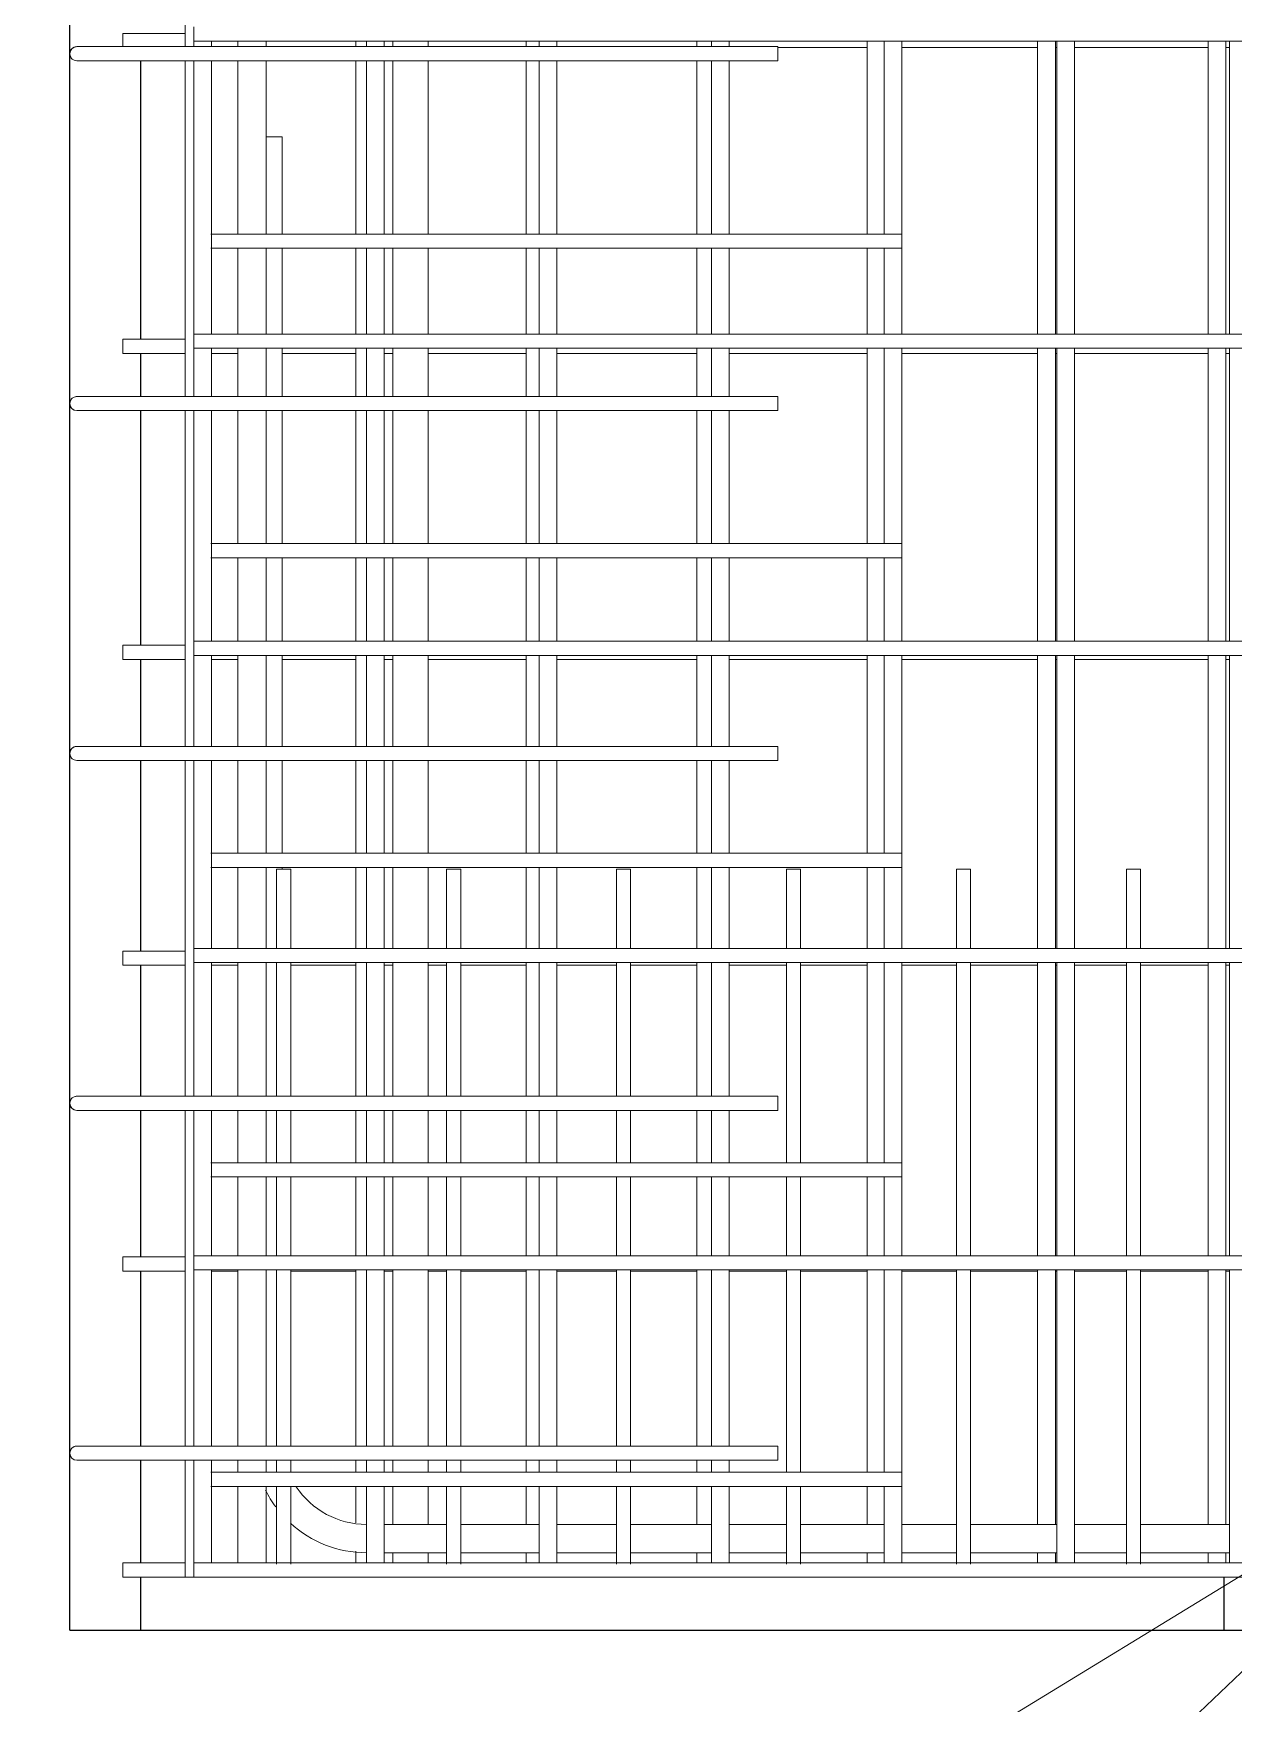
# Model space of a CAD drawing. Header units: millimetres. Extents: x 6744 to 22888, y -3063 to 10037.
# Drawn here: x 10042 to 10720, y -1437 to -493 of the extents above; entities that cross this region are included whole.
import ezdxf

# ---------------------------------------------------------------- set-up
doc = ezdxf.new("R2010")
doc.units = ezdxf.units.MM
for name, color, linetype, lineweight in [('A-WALL', 113, 'Continuous', 25), ('S-RBAR', 171, 'Continuous', 18), ('S-RBAR-IDEN', 171, 'Continuous', 9)]:
    doc.layers.add(name, color=color, linetype=linetype, lineweight=lineweight)

msp = doc.modelspace()

# ---------------------------------------------------------------- linework, layer by layer
at = {"layer": 'A-WALL'}
for p, q in [((10062.56745, -1395), (10062.56745, 7059.95039)), ((10102.56745, -508.33333), (10102.56745, -665.69231)), ((10102.56745, -673.69231), (10102.56745, -698)), ((10102.56745, -706), (10102.56745, -838.51923)), ((10102.56745, -846.51923), (10102.56745, -895.66667)), ((10102.56745, -903.66667), (10102.56745, -1011.34615)), ((10102.56745, -1019.34615), (10102.56745, -1093.33333)), ((10102.56745, -1101.33333), (10102.56745, -1184.17308)), ((10102.56745, -1192.17308), (10102.56745, -1291)), ((10102.56745, -1299), (10102.56745, -1357)), ((10102.56745, -1365), (10102.56745, -1395)), ((10714.5695, -1365), (10714.5695, -1395)), ((10062.56745, -1395), (12318.56745, -1395))]:
    msp.add_line(p, q, dxfattribs=at)
at = {"layer": 'S-RBAR'}
for p, q in [((10127.74785, -500.33333), (10127.74785, -310.66667)), ((10132.56745, -497.21087), (10132.56745, -489.21087)), ((10092.56745, -492.86538), (10127.74785, -492.86538)), ((10092.56745, -500.33333), (10092.56745, -492.86538)), ((10132.56745, -497.21087), (10776.22635, -497.21087)), ((10132.56745, -500.33333), (10132.56745, -497.21087)), ((10142.56745, -500.33333), (10142.56745, -497.21087)), ((10157.56745, -500.33333), (10157.56745, -497.21087)), ((10173.56745, -500.33333), (10173.56745, -497.21087)), ((10224.08401, -500.33333), (10224.08401, -497.21087)), ((10230.11291, -500.33333), (10230.11291, -497.21087)), ((10240.11291, -500.33333), (10240.11291, -497.21087)), ((10244.98686, -500.33333), (10244.98686, -497.21087)), ((10264.98686, -500.33333), (10264.98686, -497.21087)), ((10320.42017, -500.33333), (10320.42017, -497.21087)), ((10327.65836, -500.33333), (10327.65836, -497.21087)), ((10337.65836, -500.33333), (10337.65836, -497.21087)), ((10416.75633, -500.33333), (10416.75633, -497.21087)), ((10425.20382, -500.33333), (10425.20382, -497.21087)), ((10435.20382, -500.33333), (10435.20382, -497.21087)), ((10513.09249, -606.28309), (10513.09249, -497.21087)), ((10522.74927, -606.28309), (10522.74927, -497.21087)), ((10532.74927, -662.7687), (10532.74927, -497.21087)), ((10609.42865, -662.7687), (10609.42865, -497.21087)), ((10619.42865, -662.7687), (10619.42865, -497.21087)), ((10620.29473, -662.7687), (10620.29473, -497.21087)), ((10630.29473, -662.7687), (10630.29473, -497.21087)), ((10705.76481, -662.7687), (10705.76481, -497.21087)), ((10715.76481, -662.7687), (10715.76481, -497.21087)), ((10717.84018, -662.7687), (10717.84018, -497.21087)), ((10066.56541, -500.33333), (10086.56541, -500.33333)), ((10066.56541, -508.33333), (10086.56541, -508.33333)), ((10462.56541, -500.33333), (10086.56541, -500.33333)), ((10462.56541, -508.33333), (10086.56541, -508.33333)), ((10127.74785, -698), (10127.74785, -508.33333)), ((10132.56745, -662.7687), (10132.56745, -508.33333)), ((10142.56745, -662.7687), (10142.56745, -508.33333)), ((10157.56745, -606.28309), (10157.56745, -508.33333)), ((10173.56745, -606.28309), (10173.56745, -508.33333)), ((10224.08401, -606.28309), (10224.08401, -508.33333)), ((10230.11291, -606.28309), (10230.11291, -508.33333)), ((10240.11291, -606.28309), (10240.11291, -508.33333)), ((10244.98686, -606.28309), (10244.98686, -508.33333)), ((10264.98686, -606.28309), (10264.98686, -508.33333)), ((10320.42017, -606.28309), (10320.42017, -508.33333)), ((10327.65836, -606.28309), (10327.65836, -508.33333)), ((10337.65836, -606.28309), (10337.65836, -508.33333)), ((10416.75633, -606.28309), (10416.75633, -508.33333)), ((10425.20382, -606.28309), (10425.20382, -508.33333)), ((10435.20382, -606.28309), (10435.20382, -508.33333)), ((10462.56541, -500.33333), (10462.56541, -508.33333)), ((10462.56541, -500.86538), (10513.09249, -500.86538)), ((10532.74927, -500.86538), (10609.42865, -500.86538)), ((10619.42865, -500.86538), (10620.29473, -500.86538)), ((10630.29473, -500.86538), (10705.76481, -500.86538)), ((10715.76481, -500.86538), (10717.84018, -500.86538)), ((10173.56745, -551.24978), (10182.57813, -551.24978)), ((10182.57813, -551.24978), (10182.57813, -606.28309)), ((10172.62673, -606.28309), (10142.27968, -606.28309)), ((10172.62673, -606.28309), (10532.62673, -606.28309)), ((10532.62673, -614.28309), (10532.62673, -606.28309)), ((10172.62673, -614.28309), (10142.27968, -614.28309)), ((10157.56745, -662.7687), (10157.56745, -614.28309)), ((10172.62673, -614.28309), (10532.62673, -614.28309)), ((10173.56745, -662.7687), (10173.56745, -614.28309)), ((10182.57813, -614.28309), (10182.57813, -662.7687)), ((10224.08401, -662.7687), (10224.08401, -614.28309)), ((10230.11291, -662.7687), (10230.11291, -614.28309)), ((10240.11291, -662.7687), (10240.11291, -614.28309)), ((10244.98686, -662.7687), (10244.98686, -614.28309)), ((10264.98686, -662.7687), (10264.98686, -614.28309)), ((10320.42017, -662.7687), (10320.42017, -614.28309)), ((10327.65836, -662.7687), (10327.65836, -614.28309)), ((10337.65836, -662.7687), (10337.65836, -614.28309)), ((10416.75633, -662.7687), (10416.75633, -614.28309)), ((10425.20382, -662.7687), (10425.20382, -614.28309)), ((10435.20382, -662.7687), (10435.20382, -614.28309)), ((10513.09249, -662.7687), (10513.09249, -614.28309)), ((10522.74927, -662.7687), (10522.74927, -614.28309)), ((10092.56745, -665.69231), (10127.74785, -665.69231)), ((10092.56745, -673.69231), (10092.56745, -665.69231)), ((10132.56745, -662.7687), (10762.80123, -662.7687)), ((10132.56745, -670.7687), (10132.56745, -662.7687)), ((10092.56745, -673.69231), (10127.74785, -673.69231)), ((10132.56745, -670.7687), (10762.80123, -670.7687)), ((10132.56745, -698), (10132.56745, -670.7687)), ((10142.56745, -698), (10142.56745, -670.7687)), ((10142.56745, -673.69231), (10157.56745, -673.69231)), ((10157.56745, -698), (10157.56745, -670.7687)), ((10173.56745, -698), (10173.56745, -670.7687)), ((10182.57813, -670.7687), (10182.57813, -698)), ((10182.57813, -673.69231), (10224.08401, -673.69231)), ((10224.08401, -698), (10224.08401, -670.7687)), ((10230.11291, -698), (10230.11291, -670.7687)), ((10240.11291, -698), (10240.11291, -670.7687)), ((10240.11291, -673.69231), (10244.98686, -673.69231)), ((10244.98686, -698), (10244.98686, -670.7687)), ((10264.98686, -698), (10264.98686, -670.7687)), ((10264.98686, -673.69231), (10320.42017, -673.69231)), ((10320.42017, -698), (10320.42017, -670.7687)), ((10327.65836, -698), (10327.65836, -670.7687)), ((10337.65836, -698), (10337.65836, -670.7687)), ((10337.65836, -673.69231), (10416.75633, -673.69231)), ((10416.75633, -698), (10416.75633, -670.7687)), ((10425.20382, -698), (10425.20382, -670.7687)), ((10435.20382, -698), (10435.20382, -670.7687)), ((10435.20382, -673.69231), (10513.09249, -673.69231)), ((10513.09249, -781.15501), (10513.09249, -670.7687)), ((10522.74927, -781.15501), (10522.74927, -670.7687)), ((10532.74927, -836.32652), (10532.74927, -670.7687)), ((10532.74927, -673.69231), (10609.42865, -673.69231)), ((10609.42865, -836.32652), (10609.42865, -670.7687)), ((10619.42865, -836.32652), (10619.42865, -670.7687)), ((10619.42865, -673.69231), (10620.29473, -673.69231)), ((10620.29473, -836.32652), (10620.29473, -670.7687)), ((10630.29473, -836.32652), (10630.29473, -670.7687)), ((10630.29473, -673.69231), (10705.76481, -673.69231)), ((10705.76481, -836.32652), (10705.76481, -670.7687)), ((10715.76481, -836.32652), (10715.76481, -670.7687)), ((10715.76481, -673.69231), (10717.84018, -673.69231)), ((10717.84018, -836.32652), (10717.84018, -670.7687)), ((10066.56541, -698), (10086.56541, -698)), ((10462.56541, -698), (10086.56541, -698)), ((10462.56541, -698), (10462.56541, -706)), ((10066.56541, -706), (10086.56541, -706)), ((10462.56541, -706), (10086.56541, -706)), ((10127.74785, -895.66667), (10127.74785, -706)), ((10132.56745, -836.32652), (10132.56745, -706)), ((10142.56745, -836.32652), (10142.56745, -706)), ((10157.56745, -781.15501), (10157.56745, -706)), ((10173.56745, -781.15501), (10173.56745, -706)), ((10182.57813, -706), (10182.57813, -781.15501)), ((10224.08401, -781.15501), (10224.08401, -706)), ((10230.11291, -781.15501), (10230.11291, -706)), ((10240.11291, -781.15501), (10240.11291, -706)), ((10244.98686, -781.15501), (10244.98686, -706)), ((10264.98686, -781.15501), (10264.98686, -706)), ((10320.42017, -781.15501), (10320.42017, -706)), ((10327.65836, -781.15501), (10327.65836, -706)), ((10337.65836, -781.15501), (10337.65836, -706)), ((10416.75633, -781.15501), (10416.75633, -706)), ((10425.20382, -781.15501), (10425.20382, -706)), ((10435.20382, -781.15501), (10435.20382, -706)), ((10172.62673, -781.15501), (10142.27968, -781.15501)), ((10172.62673, -781.15501), (10532.62673, -781.15501)), ((10532.62673, -789.15501), (10532.62673, -781.15501)), ((10172.62673, -789.15501), (10142.27968, -789.15501)), ((10157.56745, -836.32652), (10157.56745, -789.15501)), ((10172.62673, -789.15501), (10532.62673, -789.15501)), ((10173.56745, -836.32652), (10173.56745, -789.15501)), ((10182.57813, -789.15501), (10182.57813, -836.32652)), ((10224.08401, -836.32652), (10224.08401, -789.15501)), ((10230.11291, -836.32652), (10230.11291, -789.15501)), ((10240.11291, -836.32652), (10240.11291, -789.15501)), ((10244.98686, -836.32652), (10244.98686, -789.15501)), ((10264.98686, -836.32652), (10264.98686, -789.15501)), ((10320.42017, -836.32652), (10320.42017, -789.15501)), ((10327.65836, -836.32652), (10327.65836, -789.15501)), ((10337.65836, -836.32652), (10337.65836, -789.15501)), ((10416.75633, -836.32652), (10416.75633, -789.15501)), ((10425.20382, -836.32652), (10425.20382, -789.15501)), ((10435.20382, -836.32652), (10435.20382, -789.15501)), ((10513.09249, -836.32652), (10513.09249, -789.15501)), ((10522.74927, -836.32652), (10522.74927, -789.15501)), ((10092.56745, -838.51923), (10127.74785, -838.51923)), ((10092.56745, -846.51923), (10092.56745, -838.51923)), ((10132.56745, -836.32652), (10762.80123, -836.32652)), ((10132.56745, -844.32652), (10132.56745, -836.32652)), ((10092.56745, -846.51923), (10127.74785, -846.51923)), ((10132.56745, -844.32652), (10762.80123, -844.32652)), ((10132.56745, -895.66667), (10132.56745, -844.32652)), ((10142.56745, -895.66667), (10142.56745, -844.32652)), ((10142.56745, -846.51923), (10157.56745, -846.51923)), ((10157.56745, -895.66667), (10157.56745, -844.32652)), ((10173.56745, -895.66667), (10173.56745, -844.32652)), ((10182.57813, -844.32652), (10182.57813, -895.66667)), ((10182.57813, -846.51923), (10224.08401, -846.51923)), ((10224.08401, -895.66667), (10224.08401, -844.32652)), ((10230.11291, -895.66667), (10230.11291, -844.32652)), ((10240.11291, -895.66667), (10240.11291, -844.32652)), ((10240.11291, -846.51923), (10244.98686, -846.51923)), ((10244.98686, -895.66667), (10244.98686, -844.32652)), ((10264.98686, -895.66667), (10264.98686, -844.32652)), ((10264.98686, -846.51923), (10320.42017, -846.51923)), ((10320.42017, -895.66667), (10320.42017, -844.32652)), ((10327.65836, -895.66667), (10327.65836, -844.32652)), ((10337.65836, -895.66667), (10337.65836, -844.32652)), ((10337.65836, -846.51923), (10416.75633, -846.51923)), ((10416.75633, -895.66667), (10416.75633, -844.32652)), ((10425.20382, -895.66667), (10425.20382, -844.32652)), ((10435.20382, -895.66667), (10435.20382, -844.32652)), ((10435.20382, -846.51923), (10513.09249, -846.51923)), ((10513.09249, -956.02692), (10513.09249, -844.32652)), ((10522.74927, -956.02692), (10522.74927, -844.32652)), ((10532.74927, -1009.88435), (10532.74927, -844.32652)), ((10532.74927, -846.51923), (10609.42865, -846.51923)), ((10609.42865, -1009.88435), (10609.42865, -844.32652)), ((10619.42865, -1009.88435), (10619.42865, -844.32652)), ((10619.42865, -846.51923), (10620.29473, -846.51923)), ((10620.29473, -1009.88435), (10620.29473, -844.32652)), ((10630.29473, -1009.88435), (10630.29473, -844.32652)), ((10630.29473, -846.51923), (10705.76481, -846.51923)), ((10705.76481, -1009.88435), (10705.76481, -844.32652)), ((10715.76481, -1009.88435), (10715.76481, -844.32652)), ((10715.76481, -846.51923), (10717.84018, -846.51923)), ((10717.84018, -1009.88435), (10717.84018, -844.32652)), ((10066.56541, -895.66667), (10086.56541, -895.66667)), ((10462.56541, -895.66667), (10086.56541, -895.66667)), ((10462.56541, -895.66667), (10462.56541, -903.66667)), ((10066.56541, -903.66667), (10086.56541, -903.66667)), ((10462.56541, -903.66667), (10086.56541, -903.66667)), ((10127.74785, -1093.33333), (10127.74785, -903.66667)), ((10132.56745, -1009.88435), (10132.56745, -903.66667)), ((10142.56745, -1009.88435), (10142.56745, -903.66667)), ((10157.56745, -956.02692), (10157.56745, -903.66667)), ((10173.56745, -956.02692), (10173.56745, -903.66667)), ((10182.57813, -903.66667), (10182.57813, -956.02692)), ((10224.08401, -956.02692), (10224.08401, -903.66667)), ((10230.11291, -956.02692), (10230.11291, -903.66667)), ((10240.11291, -956.02692), (10240.11291, -903.66667)), ((10244.98686, -956.02692), (10244.98686, -903.66667)), ((10264.98686, -956.02692), (10264.98686, -903.66667)), ((10320.42017, -956.02692), (10320.42017, -903.66667)), ((10327.65836, -956.02692), (10327.65836, -903.66667)), ((10337.65836, -956.02692), (10337.65836, -903.66667)), ((10416.75633, -956.02692), (10416.75633, -903.66667)), ((10425.20382, -956.02692), (10425.20382, -903.66667)), ((10435.20382, -956.02692), (10435.20382, -903.66667)), ((10172.62673, -956.02692), (10142.27968, -956.02692)), ((10172.62673, -956.02692), (10532.62673, -956.02692)), ((10532.62673, -964.02692), (10532.62673, -956.02692)), ((10172.62673, -964.02692), (10142.27968, -964.02692)), ((10157.56745, -1009.88435), (10157.56745, -964.02692)), ((10172.62673, -964.02692), (10532.62673, -964.02692)), ((10173.56745, -1009.88435), (10173.56745, -964.02692)), ((10187.34361, -965), (10179.34361, -965)), ((10179.34361, -1009.88435), (10179.34361, -965)), ((10182.57813, -964.02692), (10182.57813, -965)), ((10187.34361, -1009.88435), (10187.34361, -965)), ((10224.08401, -1009.88435), (10224.08401, -964.02692)), ((10230.11291, -1009.88435), (10230.11291, -964.02692)), ((10240.11291, -1009.88435), (10240.11291, -964.02692)), ((10244.98686, -1009.88435), (10244.98686, -964.02692)), ((10264.98686, -1009.88435), (10264.98686, -964.02692)), ((10283.39438, -965), (10275.39438, -965)), ((10275.39438, -1009.88435), (10275.39438, -965)), ((10283.39438, -1009.88435), (10283.39438, -965)), ((10320.42017, -1009.88435), (10320.42017, -964.02692)), ((10327.65836, -1009.88435), (10327.65836, -964.02692)), ((10337.65836, -1009.88435), (10337.65836, -964.02692)), ((10379.44515, -965), (10371.44515, -965)), ((10371.44515, -1009.88435), (10371.44515, -965)), ((10379.44515, -1009.88435), (10379.44515, -965)), ((10416.75633, -1009.88435), (10416.75633, -964.02692)), ((10425.20382, -1009.88435), (10425.20382, -964.02692)), ((10435.20382, -1009.88435), (10435.20382, -964.02692)), ((10475.49593, -965), (10467.49593, -965)), ((10467.49593, -1009.88435), (10467.49593, -965)), ((10475.49593, -1009.88435), (10475.49593, -965)), ((10513.09249, -1009.88435), (10513.09249, -964.02692)), ((10522.74927, -1009.88435), (10522.74927, -964.02692)), ((10571.5467, -965), (10563.5467, -965)), ((10563.5467, -1009.88435), (10563.5467, -965)), ((10571.5467, -1009.88435), (10571.5467, -965)), ((10667.59748, -965), (10659.59748, -965)), ((10659.59748, -1009.88435), (10659.59748, -965)), ((10667.59748, -1009.88435), (10667.59748, -965)), ((10092.56745, -1011.34615), (10127.74785, -1011.34615)), ((10092.56745, -1019.34615), (10092.56745, -1011.34615)), ((10132.56745, -1009.88435), (10762.80123, -1009.88435)), ((10132.56745, -1017.88435), (10132.56745, -1009.88435)), ((10132.56745, -1017.88435), (10762.80123, -1017.88435)), ((10132.56745, -1093.33333), (10132.56745, -1017.88435)), ((10142.56745, -1093.33333), (10142.56745, -1017.88435)), ((10157.56745, -1093.33333), (10157.56745, -1017.88435)), ((10173.56745, -1093.33333), (10173.56745, -1017.88435)), ((10179.34361, -1093.33333), (10179.34361, -1017.88435)), ((10187.34361, -1093.33333), (10187.34361, -1017.88435)), ((10224.08401, -1093.33333), (10224.08401, -1017.88435)), ((10230.11291, -1093.33333), (10230.11291, -1017.88435)), ((10240.11291, -1093.33333), (10240.11291, -1017.88435)), ((10244.98686, -1093.33333), (10244.98686, -1017.88435)), ((10264.98686, -1093.33333), (10264.98686, -1017.88435)), ((10275.39438, -1093.33333), (10275.39438, -1017.88435)), ((10283.39438, -1093.33333), (10283.39438, -1017.88435)), ((10320.42017, -1093.33333), (10320.42017, -1017.88435)), ((10327.65836, -1093.33333), (10327.65836, -1017.88435)), ((10337.65836, -1093.33333), (10337.65836, -1017.88435)), ((10371.44515, -1093.33333), (10371.44515, -1017.88435)), ((10379.44515, -1093.33333), (10379.44515, -1017.88435)), ((10416.75633, -1093.33333), (10416.75633, -1017.88435)), ((10425.20382, -1093.33333), (10425.20382, -1017.88435)), ((10435.20382, -1093.33333), (10435.20382, -1017.88435)), ((10467.49593, -1130.89883), (10467.49593, -1017.88435)), ((10475.49593, -1130.89883), (10475.49593, -1017.88435)), ((10513.09249, -1130.89883), (10513.09249, -1017.88435)), ((10522.74927, -1130.89883), (10522.74927, -1017.88435)), ((10532.74927, -1183.44217), (10532.74927, -1017.88435)), ((10563.5467, -1183.44217), (10563.5467, -1017.88435)), ((10571.5467, -1183.44217), (10571.5467, -1017.88435)), ((10609.42865, -1183.44217), (10609.42865, -1017.88435)), ((10619.42865, -1183.44217), (10619.42865, -1017.88435)), ((10620.29473, -1183.44217), (10620.29473, -1017.88435)), ((10630.29473, -1183.44217), (10630.29473, -1017.88435)), ((10659.59748, -1183.44217), (10659.59748, -1017.88435)), ((10667.59748, -1183.44217), (10667.59748, -1017.88435)), ((10705.76481, -1183.44217), (10705.76481, -1017.88435)), ((10715.76481, -1183.44217), (10715.76481, -1017.88435)), ((10717.84018, -1183.44217), (10717.84018, -1017.88435)), ((10092.56745, -1019.34615), (10127.74785, -1019.34615)), ((10142.56745, -1019.34615), (10157.56745, -1019.34615)), ((10187.34361, -1019.34615), (10224.08401, -1019.34615)), ((10240.11291, -1019.34615), (10244.98686, -1019.34615)), ((10264.98686, -1019.34615), (10275.39438, -1019.34615)), ((10283.39438, -1019.34615), (10320.42017, -1019.34615)), ((10337.65836, -1019.34615), (10371.44515, -1019.34615)), ((10379.44515, -1019.34615), (10416.75633, -1019.34615)), ((10435.20382, -1019.34615), (10467.49593, -1019.34615)), ((10475.49593, -1019.34615), (10513.09249, -1019.34615)), ((10532.74927, -1019.34615), (10563.5467, -1019.34615)), ((10571.5467, -1019.34615), (10609.42865, -1019.34615)), ((10619.42865, -1019.34615), (10620.29473, -1019.34615)), ((10630.29473, -1019.34615), (10659.59748, -1019.34615)), ((10667.59748, -1019.34615), (10705.76481, -1019.34615)), ((10715.76481, -1019.34615), (10717.84018, -1019.34615)), ((10066.56541, -1093.33333), (10086.56541, -1093.33333)), ((10462.56541, -1093.33333), (10086.56541, -1093.33333)), ((10462.56541, -1093.33333), (10462.56541, -1101.33333)), ((10066.56541, -1101.33333), (10086.56541, -1101.33333)), ((10462.56541, -1101.33333), (10086.56541, -1101.33333)), ((10127.74785, -1291), (10127.74785, -1101.33333)), ((10132.56745, -1183.44217), (10132.56745, -1101.33333)), ((10142.56745, -1183.44217), (10142.56745, -1101.33333)), ((10157.56745, -1130.89883), (10157.56745, -1101.33333)), ((10173.56745, -1130.89883), (10173.56745, -1101.33333)), ((10179.34361, -1130.89883), (10179.34361, -1101.33333)), ((10187.34361, -1130.89883), (10187.34361, -1101.33333)), ((10224.08401, -1130.89883), (10224.08401, -1101.33333)), ((10230.11291, -1130.89883), (10230.11291, -1101.33333)), ((10240.11291, -1130.89883), (10240.11291, -1101.33333)), ((10244.98686, -1130.89883), (10244.98686, -1101.33333)), ((10264.98686, -1130.89883), (10264.98686, -1101.33333)), ((10275.39438, -1130.89883), (10275.39438, -1101.33333)), ((10283.39438, -1130.89883), (10283.39438, -1101.33333)), ((10320.42017, -1130.89883), (10320.42017, -1101.33333)), ((10327.65836, -1130.89883), (10327.65836, -1101.33333)), ((10337.65836, -1130.89883), (10337.65836, -1101.33333)), ((10371.44515, -1130.89883), (10371.44515, -1101.33333)), ((10379.44515, -1130.89883), (10379.44515, -1101.33333)), ((10416.75633, -1130.89883), (10416.75633, -1101.33333)), ((10425.20382, -1130.89883), (10425.20382, -1101.33333)), ((10435.20382, -1130.89883), (10435.20382, -1101.33333)), ((10172.62673, -1130.89883), (10142.27968, -1130.89883)), ((10172.62673, -1130.89883), (10532.62673, -1130.89883)), ((10532.62673, -1138.89883), (10532.62673, -1130.89883)), ((10172.62673, -1138.89883), (10142.27968, -1138.89883)), ((10157.56745, -1183.44217), (10157.56745, -1138.89883)), ((10172.62673, -1138.89883), (10532.62673, -1138.89883)), ((10173.56745, -1183.44217), (10173.56745, -1138.89883)), ((10179.34361, -1183.44217), (10179.34361, -1138.89883)), ((10187.34361, -1183.44217), (10187.34361, -1138.89883)), ((10224.08401, -1183.44217), (10224.08401, -1138.89883)), ((10230.11291, -1183.44217), (10230.11291, -1138.89883)), ((10240.11291, -1183.44217), (10240.11291, -1138.89883)), ((10244.98686, -1183.44217), (10244.98686, -1138.89883)), ((10264.98686, -1183.44217), (10264.98686, -1138.89883)), ((10275.39438, -1183.44217), (10275.39438, -1138.89883)), ((10283.39438, -1183.44217), (10283.39438, -1138.89883)), ((10320.42017, -1183.44217), (10320.42017, -1138.89883)), ((10327.65836, -1183.44217), (10327.65836, -1138.89883)), ((10337.65836, -1183.44217), (10337.65836, -1138.89883)), ((10371.44515, -1183.44217), (10371.44515, -1138.89883)), ((10379.44515, -1183.44217), (10379.44515, -1138.89883)), ((10416.75633, -1183.44217), (10416.75633, -1138.89883)), ((10425.20382, -1183.44217), (10425.20382, -1138.89883)), ((10435.20382, -1183.44217), (10435.20382, -1138.89883)), ((10467.49593, -1183.44217), (10467.49593, -1138.89883)), ((10475.49593, -1183.44217), (10475.49593, -1138.89883)), ((10513.09249, -1183.44217), (10513.09249, -1138.89883)), ((10522.74927, -1183.44217), (10522.74927, -1138.89883)), ((10092.56745, -1184.17308), (10127.74785, -1184.17308)), ((10092.56745, -1192.17308), (10092.56745, -1184.17308)), ((10132.56745, -1183.44217), (10762.80123, -1183.44217)), ((10132.56745, -1191.44217), (10132.56745, -1183.44217)), ((10092.56745, -1192.17308), (10127.74785, -1192.17308)), ((10132.56745, -1191.44217), (10762.80123, -1191.44217)), ((10132.56745, -1291), (10132.56745, -1191.44217)), ((10142.56745, -1291), (10142.56745, -1191.44217)), ((10142.56745, -1192.17308), (10157.56745, -1192.17308)), ((10157.56745, -1291), (10157.56745, -1191.44217)), ((10173.56745, -1291), (10173.56745, -1191.44217)), ((10179.34361, -1291), (10179.34361, -1191.44217)), ((10187.34361, -1291), (10187.34361, -1191.44217)), ((10187.34361, -1192.17308), (10224.08401, -1192.17308)), ((10224.08401, -1291), (10224.08401, -1191.44217)), ((10230.11291, -1291), (10230.11291, -1191.44217)), ((10240.11291, -1291), (10240.11291, -1191.44217)), ((10240.11291, -1192.17308), (10244.98686, -1192.17308)), ((10244.98686, -1291), (10244.98686, -1191.44217)), ((10264.98686, -1291), (10264.98686, -1191.44217)), ((10264.98686, -1192.17308), (10275.39438, -1192.17308)), ((10275.39438, -1291), (10275.39438, -1191.44217)), ((10283.39438, -1291), (10283.39438, -1191.44217)), ((10283.39438, -1192.17308), (10320.42017, -1192.17308)), ((10320.42017, -1291), (10320.42017, -1191.44217)), ((10327.65836, -1291), (10327.65836, -1191.44217)), ((10337.65836, -1291), (10337.65836, -1191.44217)), ((10337.65836, -1192.17308), (10371.44515, -1192.17308)), ((10371.44515, -1291), (10371.44515, -1191.44217)), ((10379.44515, -1291), (10379.44515, -1191.44217)), ((10379.44515, -1192.17308), (10416.75633, -1192.17308)), ((10416.75633, -1291), (10416.75633, -1191.44217)), ((10425.20382, -1291), (10425.20382, -1191.44217)), ((10435.20382, -1291), (10435.20382, -1191.44217)), ((10435.20382, -1192.17308), (10467.49593, -1192.17308)), ((10467.49593, -1305.77075), (10467.49593, -1191.44217)), ((10475.49593, -1305.77075), (10475.49593, -1191.44217)), ((10475.49593, -1192.17308), (10513.09249, -1192.17308)), ((10513.09249, -1305.77075), (10513.09249, -1191.44217)), ((10522.74927, -1305.77075), (10522.74927, -1191.44217)), ((10532.74927, -1357), (10532.74927, -1191.44217)), ((10532.74927, -1192.17308), (10563.5467, -1192.17308)), ((10563.5467, -1325), (10563.5467, -1191.44217)), ((10571.5467, -1325), (10571.5467, -1191.44217)), ((10571.5467, -1192.17308), (10609.42865, -1192.17308)), ((10609.42865, -1335.24978), (10609.42865, -1191.44217)), ((10619.42865, -1335.24978), (10619.42865, -1191.44217)), ((10619.42865, -1192.17308), (10620.29473, -1192.17308)), ((10620.29473, -1357), (10620.29473, -1191.44217)), ((10630.29473, -1357), (10630.29473, -1191.44217)), ((10630.29473, -1192.17308), (10659.59748, -1192.17308)), ((10659.59748, -1325), (10659.59748, -1191.44217)), ((10667.59748, -1325), (10667.59748, -1191.44217)), ((10667.59748, -1192.17308), (10705.76481, -1192.17308)), ((10705.76481, -1335.24978), (10705.76481, -1191.44217)), ((10715.76481, -1335.24978), (10715.76481, -1191.44217)), ((10715.76481, -1192.17308), (10717.84018, -1192.17308)), ((10717.84018, -1357), (10717.84018, -1191.44217)), ((10066.56541, -1291), (10086.56541, -1291)), ((10462.56541, -1291), (10086.56541, -1291)), ((10462.56541, -1291), (10462.56541, -1299)), ((10066.56541, -1299), (10086.56541, -1299)), ((10462.56541, -1299), (10086.56541, -1299)), ((10127.74785, -1365), (10127.74785, -1299)), ((10132.56745, -1357), (10132.56745, -1299)), ((10142.56745, -1357), (10142.56745, -1299)), ((10157.56745, -1305.77075), (10157.56745, -1299)), ((10173.56745, -1305.77075), (10173.56745, -1299)), ((10179.34361, -1305.77075), (10179.34361, -1299)), ((10187.34361, -1305.77075), (10187.34361, -1299)), ((10224.08401, -1305.77075), (10224.08401, -1299)), ((10230.11291, -1305.77075), (10230.11291, -1299)), ((10240.11291, -1305.77075), (10240.11291, -1299)), ((10244.98686, -1305.77075), (10244.98686, -1299)), ((10264.98686, -1305.77075), (10264.98686, -1299)), ((10275.39438, -1305.77075), (10275.39438, -1299)), ((10283.39438, -1305.77075), (10283.39438, -1299)), ((10320.42017, -1305.77075), (10320.42017, -1299)), ((10327.65836, -1305.77075), (10327.65836, -1299)), ((10337.65836, -1305.77075), (10337.65836, -1299)), ((10371.44515, -1305.77075), (10371.44515, -1299)), ((10379.44515, -1305.77075), (10379.44515, -1299)), ((10416.75633, -1305.77075), (10416.75633, -1299)), ((10425.20382, -1305.77075), (10425.20382, -1299)), ((10435.20382, -1305.77075), (10435.20382, -1299)), ((10172.62673, -1305.77075), (10142.27968, -1305.77075)), ((10172.62673, -1305.77075), (10532.62673, -1305.77075)), ((10532.62673, -1313.77075), (10532.62673, -1305.77075)), ((10172.62673, -1313.77075), (10142.27968, -1313.77075)), ((10157.56745, -1357), (10157.56745, -1313.77075)), ((10172.62673, -1313.77075), (10532.62673, -1313.77075)), ((10173.56745, -1357), (10173.56745, -1313.77075)), ((10179.34361, -1325), (10179.34361, -1313.77075)), ((10187.34361, -1325), (10187.34361, -1313.77075)), ((10224.08401, -1334.46064), (10224.08401, -1313.77075)), ((10230.11291, -1357), (10230.11291, -1313.77075)), ((10240.11291, -1357), (10240.11291, -1313.77075)), ((10244.98686, -1335.24978), (10244.98686, -1313.77075)), ((10264.98686, -1335.24978), (10264.98686, -1313.77075)), ((10275.39438, -1325), (10275.39438, -1313.77075)), ((10283.39438, -1325), (10283.39438, -1313.77075)), ((10320.42017, -1335.24978), (10320.42017, -1313.77075)), ((10327.65836, -1357), (10327.65836, -1313.77075)), ((10337.65836, -1357), (10337.65836, -1313.77075)), ((10371.44515, -1325), (10371.44515, -1313.77075)), ((10379.44515, -1325), (10379.44515, -1313.77075)), ((10416.75633, -1335.24978), (10416.75633, -1313.77075)), ((10425.20382, -1357), (10425.20382, -1313.77075)), ((10435.20382, -1357), (10435.20382, -1313.77075)), ((10467.49593, -1325), (10467.49593, -1313.77075)), ((10475.49593, -1325), (10475.49593, -1313.77075)), ((10513.09249, -1335.24978), (10513.09249, -1313.77075)), ((10522.74927, -1357), (10522.74927, -1313.77075)), ((10179.34361, -1325), (10179.34361, -1357.65878)), ((10187.34361, -1325), (10187.34361, -1357.65878)), ((10275.39438, -1325), (10275.39438, -1357.65878)), ((10283.39438, -1325), (10283.39438, -1357.65878)), ((10371.44515, -1325), (10371.44515, -1357.65878)), ((10379.44515, -1325), (10379.44515, -1357.65878)), ((10467.49593, -1325), (10467.49593, -1357.65878)), ((10475.49593, -1325), (10475.49593, -1357.65878)), ((10563.5467, -1325), (10563.5467, -1357.65878)), ((10571.5467, -1325), (10571.5467, -1357.65878)), ((10659.59748, -1325), (10659.59748, -1357.65878)), ((10667.59748, -1325), (10667.59748, -1357.65878)), ((10240.11291, -1335.24978), (10275.39438, -1335.24978)), ((10283.39438, -1335.24978), (10327.65836, -1335.24978)), ((10337.65836, -1335.24978), (10371.44515, -1335.24978)), ((10379.44515, -1335.24978), (10425.20382, -1335.24978)), ((10435.20382, -1335.24978), (10467.49593, -1335.24978)), ((10475.49593, -1335.24978), (10522.74927, -1335.24978)), ((10532.74927, -1335.24978), (10563.5467, -1335.24978)), ((10571.5467, -1335.24978), (10620.29473, -1335.24978)), ((10630.29473, -1335.24978), (10659.59748, -1335.24978)), ((10667.59748, -1335.24978), (10717.84018, -1335.24978)), ((10092.56745, -1357), (10127.74785, -1357)), ((10092.56745, -1365), (10092.56745, -1357)), ((10132.56745, -1357), (10776.22635, -1357)), ((10132.56745, -1365), (10132.56745, -1357)), ((10224.08401, -1357), (10224.08401, -1350.46064)), ((10240.11291, -1351.24978), (10275.39438, -1351.24978)), ((10244.98686, -1357), (10244.98686, -1351.24978)), ((10264.98686, -1357), (10264.98686, -1351.24978)), ((10283.39438, -1351.24978), (10327.65836, -1351.24978)), ((10320.42017, -1357), (10320.42017, -1351.24978)), ((10337.65836, -1351.24978), (10371.44515, -1351.24978)), ((10379.44515, -1351.24978), (10425.20382, -1351.24978)), ((10416.75633, -1357), (10416.75633, -1351.24978)), ((10435.20382, -1351.24978), (10467.49593, -1351.24978)), ((10475.49593, -1351.24978), (10522.74927, -1351.24978)), ((10513.09249, -1357), (10513.09249, -1351.24978)), ((10532.74927, -1351.24978), (10563.5467, -1351.24978)), ((10571.5467, -1351.24978), (10620.29473, -1351.24978)), ((10609.42865, -1357), (10609.42865, -1351.24978)), ((10619.42865, -1357), (10619.42865, -1351.24978)), ((10630.29473, -1351.24978), (10659.59748, -1351.24978)), ((10667.59748, -1351.24978), (10717.84018, -1351.24978)), ((10705.76481, -1357), (10705.76481, -1351.24978)), ((10715.76481, -1357), (10715.76481, -1351.24978)), ((10092.56745, -1365), (10127.74785, -1365)), ((10132.56745, -1365), (10127.74785, -1365)), ((10132.56745, -1365), (10776.22635, -1365))]:
    msp.add_line(p, q, dxfattribs=at)
for centre, radius, start, end in [((10066.56541, -504.33333), 4, 90, 270), ((10066.56541, -504.33333), 4, 120, 165), ((10066.56541, -504.33333), 4, 195, 240), ((10066.56541, -504.33333), 4, 90, 105), ((10066.56541, -702), 4, 90, 270), ((10066.56541, -702), 4, 90, 105), ((10066.56541, -702), 4, 120, 165), ((10066.56541, -702), 4, 195, 240), ((10066.56541, -899.66667), 4, 90, 270), ((10066.56541, -899.66667), 4, 120, 165), ((10066.56541, -899.66667), 4, 90, 105), ((10066.56541, -899.66667), 4, 195, 240), ((10066.56541, -1097.33333), 4, 90, 270), ((10066.56541, -1097.33333), 4, 120, 165), ((10066.56541, -1097.33333), 4, 90, 105), ((10066.56541, -1097.33333), 4, 195, 240), ((10066.56541, -1295), 4, 90, 270), ((10066.56541, -1295), 4, 120, 165), ((10066.56541, -1295), 4, 90, 105), ((10066.56541, -1295), 4, 195, 240), ((10230.07813, -1287.74978), 63.5, 206.41045468, 216.2734012), ((10230.07813, -1287.74978), 47.5, 213.46268944, 270), ((10230.07813, -1287.74978), 63.5, 227.47134723, 270)]:
    msp.add_arc(centre, radius, start, end, dxfattribs=at)
at = {"layer": 'S-RBAR-IDEN'}
for p, q in [((10856.22671, -1292.99821), (10021.36282, -2089.78094)), ((10791.61953, -1323.18243), (9951.71325, -1835.58184))]:
    msp.add_line(p, q, dxfattribs=at)

doc.saveas('drawing.dxf')
